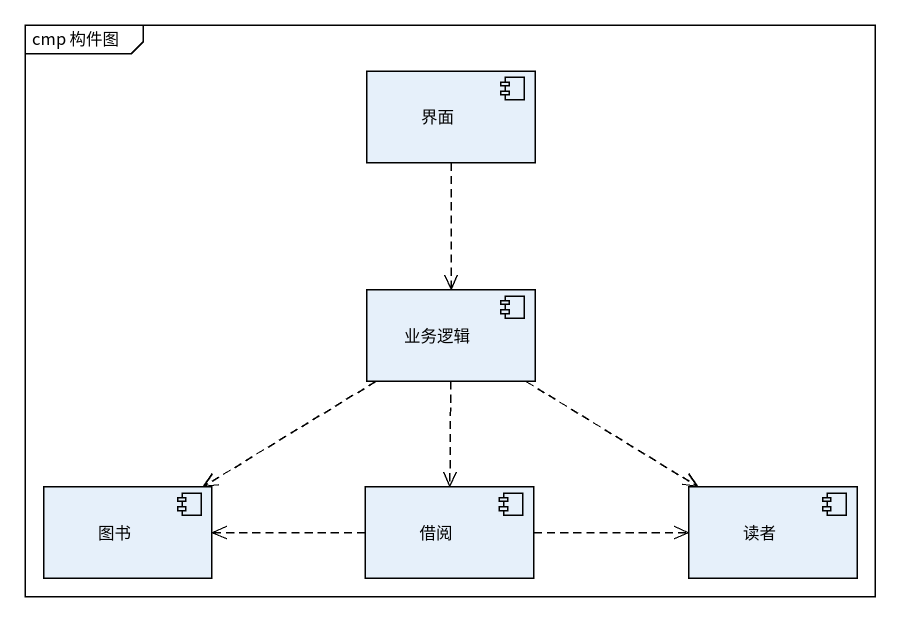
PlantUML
@startuml
mainframe cmp 构件图
component 界面
component 业务逻辑
component 图书
component 借阅
component 读者
界面 ..> 业务逻辑
业务逻辑 ..> 图书
业务逻辑 ..> 借阅
业务逻辑 ..> 读者
借阅 .left.> 图书
借阅 .right.> 读者
@enduml
